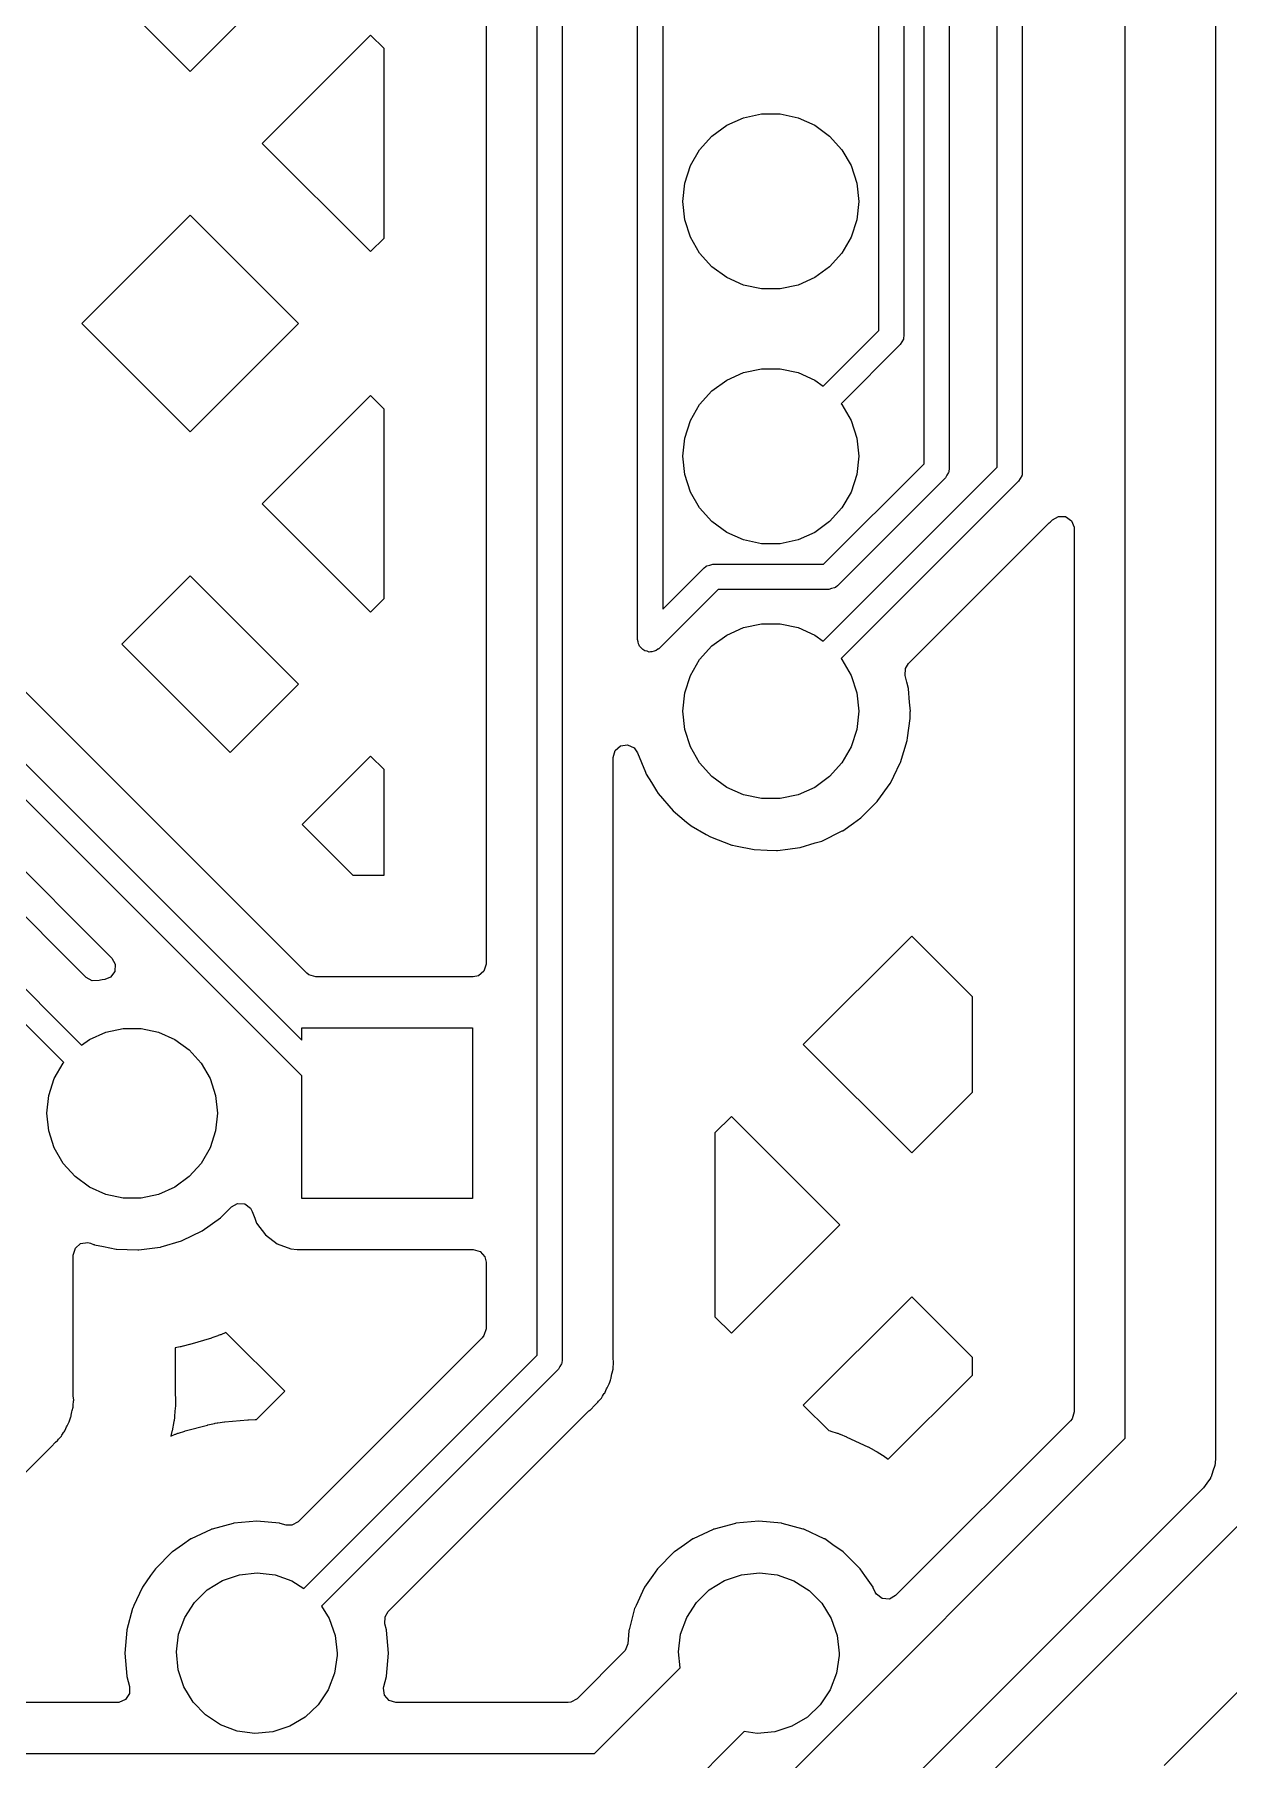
# Model space of a CAD drawing. Extents: x 124.5 to 210, y -114.5 to -26.5.
# Drawn here: x 137.79 to 149.68, y -70.44 to -53.25 of the extents above; entities that cross this region are included whole.
import ezdxf

# ---------------------------------------------------------------- set-up
doc = ezdxf.new("R2010")
doc.units = 0
doc.layers.add('BLACK', color=7, linetype='CONTINUOUS')

msp = doc.modelspace()

# ---------------------------------------------------------------- linework, layer by layer
at = {"layer": 'BLACK', "linetype": 'CONTINUOUS'}
for p, q in [((146.646, -57.5288), (146.646, -34.5192)), ((146.896, -34.4674), (146.896, -57.5806)), ((146.196, -56.2009), (146.196, -36.6092)), ((146.446, -36.5574), (146.446, -56.2527)), ((147.375, -57.5622), (147.375, -41.3797)), ((147.625, -41.3797), (147.625, -57.614)), ((142.284, -44.4528), (142.284, -62.5155)), ((142.792, -66.4112), (142.792, -44.417)), ((143.042, -44.4688), (143.042, -66.463)), ((143.794, -59.28), (143.794, -45.9553)), ((144.044, -46.0071), (144.044, -58.9782)), ((148.65, -67.2396), (148.65, -48.077)), ((149.55, -48.2634), (149.55, -67.426)), ((138.259, -52.5395), (139.338, -53.6185)), ((139.338, -53.6185), (140.417, -52.5395)), ((141.134, -53.2565), (140.055, -54.3355)), ((141.269, -53.3916), (141.134, -53.2565)), ((141.269, -55.2795), (141.269, -53.3916)), ((144.682, -54.1551), (144.849, -54.0806)), ((144.849, -54.0806), (145.028, -54.0425)), ((145.028, -54.0425), (145.212, -54.0425)), ((145.212, -54.0425), (145.391, -54.0806)), ((145.391, -54.0806), (145.558, -54.1551)), ((144.411, -54.3989), (144.534, -54.2628)), ((144.534, -54.2628), (144.682, -54.1551)), ((145.558, -54.1551), (145.706, -54.2628)), ((145.706, -54.2628), (145.829, -54.3989)), ((140.055, -54.3355), (141.134, -55.4146)), ((144.319, -54.5576), (144.411, -54.3989)), ((145.829, -54.3989), (145.921, -54.5576)), ((144.263, -54.7318), (144.319, -54.5576)), ((145.921, -54.5576), (145.977, -54.7318)), ((144.244, -54.914), (144.263, -54.7318)), ((145.977, -54.7318), (145.996, -54.914)), ((144.263, -55.0962), (144.244, -54.914)), ((145.996, -54.914), (145.977, -55.0962)), ((139.338, -55.0525), (138.259, -56.1316)), ((140.417, -56.1316), (139.338, -55.0525)), ((144.319, -55.2704), (144.263, -55.0962)), ((145.977, -55.0962), (145.921, -55.2704)), ((141.134, -55.4146), (141.269, -55.2795)), ((144.411, -55.4291), (144.319, -55.2704)), ((145.921, -55.2704), (145.829, -55.4291)), ((144.534, -55.5652), (144.411, -55.4291)), ((145.829, -55.4291), (145.706, -55.5652)), ((144.682, -55.6729), (144.534, -55.5652)), ((144.849, -55.7474), (144.682, -55.6729)), ((145.558, -55.6729), (145.391, -55.7474)), ((145.706, -55.5652), (145.558, -55.6729)), ((145.028, -55.7855), (144.849, -55.7474)), ((145.212, -55.7855), (145.028, -55.7855)), ((145.391, -55.7474), (145.212, -55.7855)), ((138.259, -56.1316), (139.338, -57.2106)), ((139.338, -57.2106), (140.417, -56.1316)), ((145.642, -56.7557), (146.196, -56.2009)), ((146.41, -56.3411), (145.821, -56.9299)), ((146.424, -56.3141), (146.41, -56.3411)), ((146.441, -56.2882), (146.424, -56.3141)), ((146.442, -56.2818), (146.441, -56.2882)), ((146.443, -56.2793), (146.442, -56.2818)), ((146.446, -56.2527), (146.443, -56.2747)), ((146.443, -56.2747), (146.443, -56.2793)), ((144.534, -56.8028), (144.682, -56.6951)), ((144.682, -56.6951), (144.849, -56.6206)), ((144.849, -56.6206), (145.028, -56.5825)), ((145.028, -56.5825), (145.212, -56.5825)), ((145.212, -56.5825), (145.391, -56.6206)), ((145.391, -56.6206), (145.558, -56.6951)), ((145.558, -56.6951), (145.642, -56.7557)), ((141.134, -56.8486), (140.055, -57.9276)), ((141.269, -56.9837), (141.134, -56.8486)), ((144.411, -56.9389), (144.534, -56.8028)), ((141.269, -58.8716), (141.269, -56.9837)), ((144.319, -57.0976), (144.411, -56.9389)), ((145.821, -56.9299), (145.829, -56.9389)), ((145.829, -56.9389), (145.921, -57.0976)), ((144.263, -57.2718), (144.319, -57.0976)), ((145.921, -57.0976), (145.977, -57.2718)), ((144.244, -57.454), (144.263, -57.2718)), ((145.977, -57.2718), (145.996, -57.454)), ((144.263, -57.6362), (144.244, -57.454)), ((145.642, -59.2957), (147.375, -57.5622)), ((145.645, -58.5303), (146.646, -57.5288)), ((145.996, -57.454), (145.977, -57.6362)), ((146.896, -57.5806), (146.893, -57.6026)), ((144.319, -57.8104), (144.263, -57.6362)), ((146.86, -57.669), (145.785, -58.7437)), ((147.588, -57.7024), (145.821, -59.4699)), ((145.977, -57.6362), (145.921, -57.8104)), ((146.874, -57.642), (146.86, -57.669)), ((146.891, -57.6161), (146.874, -57.642)), ((146.892, -57.6097), (146.891, -57.6161)), ((146.893, -57.6072), (146.892, -57.6097)), ((146.893, -57.6026), (146.893, -57.6072)), ((147.603, -57.6754), (147.588, -57.7024)), ((147.62, -57.6495), (147.603, -57.6754)), ((147.621, -57.6431), (147.62, -57.6495)), ((147.622, -57.6406), (147.621, -57.6431)), ((147.625, -57.614), (147.622, -57.636)), ((147.622, -57.636), (147.622, -57.6406)), ((144.411, -57.9691), (144.319, -57.8104)), ((145.921, -57.8104), (145.829, -57.9691)), ((140.055, -57.9276), (141.134, -59.0067)), ((144.534, -58.1052), (144.411, -57.9691)), ((145.829, -57.9691), (145.706, -58.1052)), ((147.907, -58.106), (147.924, -58.0883)), ((147.924, -58.0883), (147.985, -58.0523)), ((147.985, -58.0523), (148.056, -58.0551)), ((148.056, -58.0551), (148.114, -58.0959)), ((148.114, -58.0959), (148.141, -58.1616)), ((144.682, -58.2129), (144.534, -58.1052)), ((144.849, -58.2874), (144.682, -58.2129)), ((145.558, -58.2129), (145.391, -58.2874)), ((145.706, -58.1052), (145.558, -58.2129)), ((146.492, -59.5183), (147.892, -58.1177)), ((147.892, -58.1177), (147.901, -58.1101)), ((147.901, -58.1101), (147.907, -58.106)), ((148.141, -58.1616), (148.142, -58.1745)), ((148.142, -58.1745), (148.142, -66.9768)), ((145.028, -58.3255), (144.849, -58.2874)), ((145.212, -58.3255), (145.028, -58.3255)), ((145.391, -58.2874), (145.212, -58.3255)), ((144.044, -58.9782), (144.455, -58.5669)), ((144.455, -58.5669), (144.473, -58.5536)), ((144.473, -58.5536), (144.476, -58.5501)), ((144.476, -58.5501), (144.479, -58.5493)), ((144.479, -58.5493), (144.484, -58.5454)), ((144.484, -58.5454), (144.514, -58.539)), ((144.514, -58.539), (144.543, -58.5303)), ((144.543, -58.5303), (145.645, -58.5303)), ((139.338, -58.6446), (138.656, -59.3266)), ((140.417, -59.7237), (139.338, -58.6446)), ((144.595, -58.7803), (144.007, -59.3684)), ((145.697, -58.7803), (144.595, -58.7803)), ((145.726, -58.7716), (145.697, -58.7803)), ((145.756, -58.7652), (145.726, -58.7716)), ((145.761, -58.7613), (145.756, -58.7652)), ((145.764, -58.7605), (145.761, -58.7613)), ((145.767, -58.757), (145.764, -58.7605)), ((145.785, -58.7437), (145.767, -58.757)), ((141.134, -59.0067), (141.269, -58.8716)), ((144.849, -59.1606), (145.028, -59.1225)), ((145.028, -59.1225), (145.212, -59.1225)), ((145.212, -59.1225), (145.391, -59.1606)), ((143.8, -59.3013), (143.794, -59.28)), ((143.802, -59.3235), (143.8, -59.3013)), ((144.534, -59.3428), (144.682, -59.2351)), ((144.682, -59.2351), (144.849, -59.1606)), ((145.391, -59.1606), (145.558, -59.2351)), ((145.558, -59.2351), (145.642, -59.2957)), ((136.625, -59.4482), (140.45, -63.2732)), ((139.019, -61.1226), (137.222, -59.3266)), ((138.656, -59.3266), (139.736, -60.4056)), ((143.81, -59.3345), (143.802, -59.3235)), ((143.814, -59.3475), (143.81, -59.3345)), ((143.83, -59.3621), (143.814, -59.3475)), ((143.844, -59.3799), (143.83, -59.3621)), ((143.856, -59.3847), (143.844, -59.3799)), ((143.867, -59.3936), (143.856, -59.3847)), ((143.889, -59.3968), (143.867, -59.3936)), ((143.91, -59.4046), (143.889, -59.3968)), ((143.923, -59.4018), (143.91, -59.4046)), ((143.936, -59.4037), (143.923, -59.4018)), ((143.957, -59.3945), (143.936, -59.4037)), ((143.978, -59.3898), (143.957, -59.3945)), ((143.996, -59.3765), (143.978, -59.3898)), ((144, -59.3746), (143.996, -59.3765)), ((144.002, -59.3722), (144, -59.3746)), ((144.007, -59.3684), (144.002, -59.3722)), ((144.411, -59.4789), (144.534, -59.3428)), ((145.821, -59.4699), (145.829, -59.4789)), ((140.45, -63.6268), (136.412, -59.5884)), ((144.263, -59.8118), (144.319, -59.6376)), ((144.319, -59.6376), (144.411, -59.4789)), ((145.829, -59.4789), (145.921, -59.6376)), ((145.921, -59.6376), (145.977, -59.8118)), ((146.458, -59.6381), (146.461, -59.5671)), ((146.475, -59.7042), (146.458, -59.6381)), ((146.461, -59.5671), (146.492, -59.5183)), ((139.736, -60.4056), (140.417, -59.7237)), ((144.244, -59.994), (144.263, -59.8118)), ((145.977, -59.8118), (145.996, -59.994)), ((146.491, -59.7671), (146.475, -59.7042)), ((146.491, -59.7722), (146.491, -59.7671)), ((146.502, -59.904), (146.491, -59.7722)), ((146.491, -59.7722), (146.491, -59.7722)), ((146.51, -59.994), (146.502, -59.904)), ((144.263, -60.1762), (144.244, -59.994)), ((145.996, -59.994), (145.977, -60.1762)), ((146.482, -60.2592), (146.507, -60.0652)), ((146.507, -60.0652), (146.508, -60.0619)), ((146.507, -60.0652), (146.507, -60.0652)), ((146.508, -60.0619), (146.509, -60.0129)), ((146.509, -59.9974), (146.51, -59.994)), ((146.509, -60.0129), (146.509, -59.9974)), ((146.509, -59.9974), (146.509, -59.9974)), ((136.349, -60.2445), (138.558, -62.4536)), ((143.624, -60.3398), (143.694, -60.3297)), ((143.694, -60.3297), (143.759, -60.3592)), ((144.319, -60.3504), (144.263, -60.1762)), ((145.977, -60.1762), (145.921, -60.3504)), ((146.412, -60.5055), (146.478, -60.2876)), ((146.478, -60.2876), (146.482, -60.2592)), ((141.134, -60.4407), (140.453, -61.1226)), ((141.269, -60.5758), (141.134, -60.4407)), ((143.55, -60.4544), (143.571, -60.3863)), ((143.55, -66.4272), (143.55, -60.4544)), ((143.571, -60.3863), (143.624, -60.3398)), ((143.759, -60.3592), (143.792, -60.4102)), ((143.792, -60.4102), (143.794, -60.4095)), ((143.794, -60.4095), (143.872, -60.6012)), ((144.411, -60.5091), (144.319, -60.3504)), ((145.921, -60.3504), (145.829, -60.5091)), ((138.303, -62.6474), (136.17, -60.5145)), ((141.269, -61.6275), (141.269, -60.5758)), ((143.872, -60.6012), (143.88, -60.6205)), ((143.88, -60.6205), (143.932, -60.7059)), ((144.534, -60.6452), (144.411, -60.5091)), ((144.682, -60.7529), (144.534, -60.6452)), ((145.706, -60.6452), (145.558, -60.7529)), ((145.829, -60.5091), (145.706, -60.6452)), ((146.311, -60.7097), (146.345, -60.6409)), ((146.345, -60.6409), (146.41, -60.5102)), ((146.41, -60.5102), (146.412, -60.5055)), ((146.41, -60.5102), (146.41, -60.5102)), ((138.078, -63.4945), (135.412, -60.8284)), ((135.625, -60.6882), (138.257, -63.3204)), ((143.932, -60.7059), (143.982, -60.7873)), ((143.982, -60.7873), (143.999, -60.8147)), ((143.999, -60.8147), (144.148, -60.9868)), ((144.849, -60.8274), (144.682, -60.7529)), ((145.028, -60.8655), (144.849, -60.8274)), ((145.391, -60.8274), (145.212, -60.8655)), ((145.558, -60.7529), (145.391, -60.8274)), ((146.186, -60.8835), (146.308, -60.7139)), ((146.308, -60.7139), (146.311, -60.7097)), ((144.148, -60.9868), (144.282, -61.0982)), ((145.212, -60.8655), (145.028, -60.8655)), ((146.017, -61.0553), (146.178, -60.8946)), ((146.178, -60.8946), (146.186, -60.8835)), ((140.5, -62.6046), (139.019, -61.1226)), ((140.453, -61.1226), (140.957, -61.6275)), ((144.282, -61.0982), (144.312, -61.1232)), ((144.312, -61.1232), (144.323, -61.1322)), ((144.323, -61.1322), (144.327, -61.1349)), ((144.327, -61.1349), (144.327, -61.1349)), ((144.327, -61.1349), (144.477, -61.2225)), ((145.627, -61.2877), (145.832, -61.1876)), ((145.832, -61.1876), (145.836, -61.1846)), ((145.836, -61.1846), (145.942, -61.1088)), ((145.836, -61.1846), (145.836, -61.1846)), ((145.942, -61.1088), (146.017, -61.0553)), ((144.477, -61.2225), (144.52, -61.2471)), ((144.52, -61.2471), (144.732, -61.3284)), ((144.732, -61.3284), (144.737, -61.3294)), ((144.737, -61.3294), (144.737, -61.3294)), ((144.737, -61.3294), (144.767, -61.3354)), ((144.767, -61.3354), (144.955, -61.3738)), ((145.291, -61.3682), (145.409, -61.3532)), ((145.409, -61.3532), (145.414, -61.3517)), ((145.414, -61.3517), (145.562, -61.3072)), ((145.414, -61.3517), (145.414, -61.3517)), ((145.562, -61.3072), (145.627, -61.2877)), ((144.955, -61.3738), (145.083, -61.3785)), ((145.083, -61.3785), (145.178, -61.3819)), ((145.178, -61.3819), (145.178, -61.3819)), ((145.178, -61.3819), (145.183, -61.3821)), ((145.183, -61.3821), (145.188, -61.3815)), ((145.188, -61.3815), (145.291, -61.3682)), ((145.188, -61.3815), (145.188, -61.3815)), ((140.957, -61.6275), (141.269, -61.6275)), ((146.523, -62.2367), (145.444, -63.3158)), ((147.128, -62.8417), (146.523, -62.2367)), ((138.558, -62.4536), (138.592, -62.5159)), ((138.592, -62.5159), (138.587, -62.5868)), ((142.284, -62.5155), (142.263, -62.5836)), ((138.361, -62.6802), (138.303, -62.6474)), ((138.432, -62.6781), (138.361, -62.6802)), ((138.444, -62.674), (138.432, -62.6781)), ((138.46, -62.6716), (138.444, -62.674)), ((138.488, -62.6673), (138.46, -62.6716)), ((138.544, -62.6436), (138.488, -62.6673)), ((138.587, -62.5868), (138.544, -62.6436)), ((140.521, -62.6215), (140.5, -62.6046)), ((140.59, -62.6415), (140.521, -62.6215)), ((142.157, -62.6415), (140.59, -62.6415)), ((142.21, -62.6301), (142.157, -62.6415)), ((142.263, -62.5836), (142.21, -62.6301)), ((147.128, -63.7899), (147.128, -62.8417)), ((138.335, -63.2639), (138.497, -63.1916)), ((138.497, -63.1916), (138.671, -63.1547)), ((138.671, -63.1547), (138.849, -63.1547)), ((138.849, -63.1547), (139.023, -63.1916)), ((139.023, -63.1916), (139.185, -63.2639)), ((140.45, -63.2732), (140.45, -63.15)), ((140.45, -63.15), (142.15, -63.15)), ((142.15, -63.15), (142.15, -64.85)), ((138.257, -63.3204), (138.335, -63.2639)), ((139.185, -63.2639), (139.329, -63.3683)), ((139.329, -63.3683), (139.448, -63.5004)), ((145.444, -63.3158), (146.523, -64.3948)), ((137.983, -63.6543), (138.072, -63.5004)), ((138.072, -63.5004), (138.078, -63.4945)), ((139.448, -63.5004), (139.537, -63.6543)), ((137.929, -63.8233), (137.983, -63.6543)), ((139.537, -63.6543), (139.591, -63.8233)), ((140.45, -64.85), (140.45, -63.6268)), ((137.91, -64), (137.929, -63.8233)), ((139.591, -63.8233), (139.61, -64)), ((146.523, -64.3948), (147.128, -63.7899)), ((137.929, -64.1767), (137.91, -64)), ((139.61, -64), (139.591, -64.1767)), ((144.727, -64.0328), (144.564, -64.1948)), ((145.806, -65.1118), (144.727, -64.0328)), ((137.983, -64.3457), (137.929, -64.1767)), ((139.591, -64.1767), (139.537, -64.3457)), ((144.564, -64.1948), (144.564, -66.0289)), ((138.072, -64.4996), (137.983, -64.3457)), ((139.537, -64.3457), (139.448, -64.4996)), ((138.191, -64.6317), (138.072, -64.4996)), ((139.448, -64.4996), (139.329, -64.6317)), ((138.335, -64.7361), (138.191, -64.6317)), ((138.497, -64.8084), (138.335, -64.7361)), ((139.185, -64.7361), (139.023, -64.8084)), ((139.329, -64.6317), (139.185, -64.7361)), ((138.671, -64.8453), (138.497, -64.8084)), ((138.849, -64.8453), (138.671, -64.8453)), ((139.023, -64.8084), (138.849, -64.8453)), ((139.64, -65.0412), (139.748, -64.9333)), ((139.748, -64.9333), (139.81, -64.8994)), ((139.81, -64.8994), (139.881, -64.9046)), ((139.881, -64.9046), (139.938, -64.9472)), ((139.938, -64.9472), (139.955, -64.9783)), ((142.15, -64.85), (140.45, -64.85)), ((139.458, -65.1709), (139.64, -65.0412)), ((139.955, -64.9783), (139.98, -65.0442)), ((139.98, -65.0442), (139.999, -65.0967)), ((139.999, -65.0967), (140.087, -65.2133)), ((144.727, -66.1909), (145.806, -65.1118)), ((138.194, -65.3452), (138.247, -65.2987)), ((138.247, -65.2987), (138.317, -65.2886)), ((138.317, -65.2886), (138.344, -65.2956)), ((138.344, -65.2956), (138.375, -65.3072)), ((138.375, -65.3072), (138.375, -65.3072)), ((138.375, -65.3072), (138.38, -65.309)), ((138.38, -65.309), (138.385, -65.3101)), ((138.385, -65.3101), (138.385, -65.3101)), ((138.385, -65.3101), (138.473, -65.328)), ((139.048, -65.3319), (139.252, -65.2707)), ((139.252, -65.2707), (139.257, -65.2692)), ((139.252, -65.2707), (139.252, -65.2707)), ((139.257, -65.2692), (139.458, -65.1709)), ((140.087, -65.2133), (140.203, -65.3006)), ((140.203, -65.3006), (140.34, -65.3517)), ((138.173, -65.4133), (138.194, -65.3452)), ((138.173, -66.8042), (138.173, -65.4133)), ((138.473, -65.328), (138.599, -65.3536)), ((138.599, -65.3536), (138.604, -65.3538)), ((138.604, -65.3538), (138.604, -65.3538)), ((138.604, -65.3538), (138.817, -65.3616)), ((138.817, -65.3616), (138.817, -65.3616)), ((138.817, -65.3616), (138.822, -65.3618)), ((138.822, -65.3618), (138.827, -65.3611)), ((138.827, -65.3611), (139.038, -65.334)), ((138.827, -65.3611), (138.827, -65.3611)), ((139.038, -65.334), (139.043, -65.3334)), ((139.038, -65.334), (139.038, -65.334)), ((139.043, -65.3334), (139.048, -65.3319)), ((140.34, -65.3517), (140.402, -65.3585)), ((140.402, -65.3585), (142.157, -65.3585)), ((142.157, -65.3585), (142.226, -65.3785)), ((142.226, -65.3785), (142.272, -65.4322)), ((142.272, -65.4322), (142.284, -65.4845)), ((142.284, -65.4845), (142.284, -66.1484)), ((146.523, -65.8289), (145.444, -66.9079)), ((147.128, -66.4338), (146.523, -65.8289)), ((142.284, -66.1484), (142.263, -66.2165)), ((144.564, -66.0289), (144.727, -66.1909)), ((139.239, -66.3279), (139.187, -66.3367)), ((139.187, -66.3367), (139.187, -66.7623)), ((139.244, -66.3269), (139.239, -66.3279)), ((139.264, -66.3227), (139.244, -66.3269)), ((139.269, -66.3215), (139.264, -66.3227)), ((139.33, -66.306), (139.269, -66.3215)), ((139.335, -66.3046), (139.33, -66.306)), ((139.549, -66.2404), (139.335, -66.3046)), ((139.554, -66.2388), (139.549, -66.2404)), ((139.613, -66.2184), (139.554, -66.2388)), ((139.618, -66.2166), (139.613, -66.2184)), ((139.637, -66.2091), (139.618, -66.2166)), ((139.642, -66.2071), (139.637, -66.2091)), ((139.694, -66.1842), (139.642, -66.2071)), ((140.28, -66.7703), (139.694, -66.1842)), ((142.247, -66.2375), (140.413, -68.0708)), ((142.263, -66.2165), (142.247, -66.2375)), ((140.468, -68.7353), (142.792, -66.4112)), ((143.037, -66.4985), (143.02, -66.5244)), ((143.038, -66.4921), (143.037, -66.4985)), ((143.039, -66.4896), (143.038, -66.4921)), ((143.042, -66.463), (143.039, -66.485)), ((143.039, -66.485), (143.039, -66.4896)), ((143.551, -66.439), (143.55, -66.4272)), ((143.55, -66.5228), (143.552, -66.5031)), ((143.555, -66.4831), (143.551, -66.439)), ((143.552, -66.5031), (143.554, -66.4909)), ((143.554, -66.4909), (143.555, -66.4831)), ((147.128, -66.609), (147.128, -66.4338)), ((143.005, -66.5514), (140.645, -68.9118)), ((143.02, -66.5244), (143.005, -66.5514)), ((143.511, -66.6981), (143.516, -66.6784)), ((143.516, -66.6784), (143.522, -66.6597)), ((143.522, -66.6597), (143.527, -66.6484)), ((143.527, -66.6484), (143.53, -66.6411)), ((143.527, -66.6484), (143.527, -66.6484)), ((143.53, -66.6411), (143.531, -66.6333)), ((143.531, -66.6333), (143.537, -66.5975)), ((143.531, -66.6333), (143.531, -66.6333)), ((143.537, -66.5975), (143.54, -66.5859)), ((143.54, -66.5859), (143.549, -66.5507)), ((143.549, -66.5507), (143.55, -66.543)), ((143.549, -66.5507), (143.549, -66.5507)), ((143.55, -66.543), (143.55, -66.5228)), ((146.289, -67.4474), (147.128, -66.609)), ((138.174, -66.816), (138.173, -66.8042)), ((138.178, -66.8601), (138.174, -66.816)), ((138.177, -66.8679), (138.178, -66.8601)), ((139.187, -66.7623), (139.188, -66.7646)), ((139.188, -66.7646), (139.188, -66.7725)), ((139.188, -66.7725), (139.191, -66.8682)), ((139.997, -67.053), (140.28, -66.7703)), ((143.404, -66.8698), (143.434, -66.8383)), ((143.434, -66.8383), (143.437, -66.8314)), ((143.437, -66.8314), (143.443, -66.8206)), ((143.437, -66.8314), (143.437, -66.8314)), ((143.443, -66.8206), (143.454, -66.804)), ((143.454, -66.804), (143.462, -66.7943)), ((143.462, -66.7943), (143.467, -66.788)), ((143.467, -66.788), (143.47, -66.7808)), ((143.47, -66.7808), (143.484, -66.7475)), ((143.47, -66.7808), (143.47, -66.7808)), ((143.484, -66.7475), (143.489, -66.7368)), ((143.489, -66.7368), (143.511, -66.6981)), ((138.139, -67.0554), (138.145, -67.0367)), ((138.145, -67.0367), (138.15, -67.0254)), ((138.15, -67.0254), (138.153, -67.0181)), ((138.15, -67.0254), (138.15, -67.0254)), ((138.153, -67.0181), (138.154, -67.0103)), ((138.154, -67.0103), (138.16, -66.9745)), ((138.154, -67.0103), (138.154, -67.0103)), ((138.16, -66.9745), (138.163, -66.9629)), ((138.163, -66.9629), (138.172, -66.9277)), ((138.172, -66.9277), (138.173, -66.92)), ((138.172, -66.9277), (138.172, -66.9277)), ((138.173, -66.8998), (138.175, -66.8801)), ((138.173, -66.92), (138.173, -66.8998)), ((138.175, -66.8801), (138.177, -66.8679)), ((139.18, -67.0313), (139.177, -67.0626)), ((139.181, -67.0234), (139.18, -67.0313)), ((139.185, -66.9694), (139.181, -67.0234)), ((139.19, -66.9156), (139.185, -66.9694)), ((139.191, -66.8761), (139.19, -66.9077)), ((139.19, -66.9077), (139.19, -66.9156)), ((139.191, -66.8682), (139.191, -66.8761)), ((142.289, -67.9869), (143.309, -66.9667)), ((143.309, -66.9667), (143.318, -66.9591)), ((143.318, -66.9591), (143.324, -66.955)), ((143.324, -66.955), (143.368, -66.9079)), ((143.368, -66.9079), (143.371, -66.9053)), ((143.371, -66.9053), (143.373, -66.9025)), ((143.373, -66.9025), (143.393, -66.8828)), ((143.393, -66.8828), (143.396, -66.8796)), ((143.396, -66.8796), (143.403, -66.8706)), ((143.403, -66.8706), (143.404, -66.8698)), ((145.444, -66.9079), (145.698, -67.1627)), ((148.142, -66.9768), (148.122, -67.0449)), ((138.057, -67.2153), (138.06, -67.2084)), ((138.06, -67.2084), (138.066, -67.1976)), ((138.06, -67.2084), (138.06, -67.2084)), ((138.066, -67.1976), (138.077, -67.181)), ((138.077, -67.181), (138.082, -67.1745)), ((138.082, -67.1745), (138.09, -67.165)), ((138.09, -67.165), (138.093, -67.1578)), ((138.093, -67.1578), (138.107, -67.1245)), ((138.093, -67.1578), (138.093, -67.1578)), ((138.107, -67.1245), (138.112, -67.1138)), ((138.112, -67.1138), (138.134, -67.0751)), ((138.134, -67.0751), (138.136, -67.0661)), ((138.136, -67.0661), (138.139, -67.0554)), ((139.153, -67.1846), (139.146, -67.2167)), ((139.146, -67.2167), (139.189, -67.1991)), ((139.155, -67.1768), (139.153, -67.1846)), ((139.156, -67.1722), (139.155, -67.1745)), ((139.155, -67.1745), (139.155, -67.1768)), ((139.157, -67.1645), (139.156, -67.1722)), ((139.175, -67.0705), (139.157, -67.1645)), ((139.177, -67.0626), (139.175, -67.0705)), ((139.189, -67.1991), (139.194, -67.1971)), ((139.194, -67.1971), (139.214, -67.1896)), ((139.214, -67.1896), (139.22, -67.1878)), ((139.22, -67.1878), (139.283, -67.1678)), ((139.283, -67.1678), (139.288, -67.1663)), ((139.288, -67.1663), (139.509, -67.107)), ((139.509, -67.107), (139.515, -67.1057)), ((139.515, -67.1057), (139.58, -67.0913)), ((139.58, -67.0913), (139.585, -67.0902)), ((139.585, -67.0902), (139.607, -67.0864)), ((139.607, -67.0864), (139.612, -67.0856)), ((139.612, -67.0856), (139.678, -67.0769)), ((139.678, -67.0769), (139.684, -67.0763)), ((139.684, -67.0763), (139.912, -67.0564)), ((139.912, -67.0564), (139.917, -67.056)), ((139.917, -67.056), (139.984, -67.0531)), ((139.984, -67.0531), (139.989, -67.053)), ((139.989, -67.053), (139.997, -67.053)), ((145.698, -67.1627), (145.712, -67.1663)), ((145.712, -67.1663), (145.717, -67.1678)), ((145.717, -67.1678), (145.78, -67.1878)), ((145.78, -67.1878), (145.786, -67.1896)), ((145.786, -67.1896), (145.806, -67.1971)), ((145.806, -67.1971), (145.811, -67.1991)), ((145.811, -67.1991), (145.873, -67.2245)), ((148.105, -67.0659), (146.363, -68.8072)), ((148.122, -67.0449), (148.105, -67.0659)), ((137.102, -68.1743), (137.932, -67.3437)), ((137.932, -67.3437), (137.941, -67.3361)), ((137.941, -67.3361), (137.947, -67.332)), ((137.947, -67.332), (137.958, -67.3201)), ((137.958, -67.3201), (137.994, -67.2823)), ((137.994, -67.2823), (137.996, -67.2795)), ((137.996, -67.2795), (138.016, -67.2598)), ((138.016, -67.2598), (138.019, -67.2566)), ((138.019, -67.2566), (138.026, -67.2476)), ((138.026, -67.2476), (138.055, -67.2167)), ((138.055, -67.2167), (138.057, -67.2153)), ((143.34, -72.55), (148.65, -67.2396)), ((145.873, -67.2245), (145.878, -67.2267)), ((145.878, -67.2267), (146.085, -67.3235)), ((146.085, -67.3235), (146.09, -67.3259)), ((146.09, -67.3259), (146.149, -67.3566)), ((146.149, -67.3566), (146.154, -67.3593)), ((146.154, -67.3593), (146.173, -67.3702)), ((146.173, -67.3702), (146.178, -67.3731)), ((146.178, -67.3731), (146.234, -67.4088)), ((146.234, -67.4088), (146.238, -67.4119)), ((146.238, -67.4119), (146.289, -67.4474)), ((149.542, -67.5103), (149.522, -67.5669)), ((149.544, -67.4964), (149.542, -67.5032)), ((149.542, -67.5032), (149.542, -67.5103)), ((149.55, -67.426), (149.544, -67.4964)), ((149.462, -67.6848), (149.428, -67.734)), ((149.498, -67.6366), (149.462, -67.6848)), ((149.5, -67.6298), (149.498, -67.6366)), ((149.504, -67.624), (149.5, -67.6298)), ((149.522, -67.5669), (149.504, -67.624)), ((149.418, -67.7442), (143.844, -73.3182)), ((149.422, -67.7385), (149.418, -67.7442)), ((149.428, -67.734), (149.422, -67.7385)), ((140, -68.0665), (139.772, -68.0865)), ((140.228, -68.0865), (140, -68.0665)), ((141.309, -68.9668), (142.289, -67.9869)), ((145, -68.0665), (144.772, -68.0865)), ((145.228, -68.0865), (145, -68.0665)), ((139.348, -68.2402), (139.343, -68.2425)), ((139.546, -68.148), (139.348, -68.2402)), ((139.348, -68.2402), (139.348, -68.2402)), ((139.551, -68.1457), (139.546, -68.148)), ((139.546, -68.148), (139.546, -68.148)), ((139.556, -68.1443), (139.551, -68.1457)), ((139.767, -68.0879), (139.556, -68.1443)), ((139.556, -68.1443), (139.556, -68.1443)), ((139.772, -68.0865), (139.767, -68.0879)), ((139.767, -68.0879), (139.767, -68.0879)), ((140.233, -68.0879), (140.228, -68.0865)), ((140.292, -68.1035), (140.233, -68.0879)), ((140.233, -68.0879), (140.233, -68.0879)), ((140.351, -68.1049), (140.292, -68.1035)), ((140.413, -68.0708), (140.351, -68.1049)), ((144.348, -68.2402), (144.343, -68.2425)), ((144.546, -68.148), (144.348, -68.2402)), ((144.348, -68.2402), (144.348, -68.2402)), ((144.551, -68.1457), (144.546, -68.148)), ((144.546, -68.148), (144.546, -68.148)), ((144.556, -68.1443), (144.551, -68.1457)), ((144.767, -68.0879), (144.556, -68.1443)), ((144.556, -68.1443), (144.556, -68.1443)), ((144.772, -68.0865), (144.767, -68.0879)), ((144.767, -68.0879), (144.767, -68.0879)), ((144.955, -72.9264), (149.767, -68.1148)), ((145.233, -68.0879), (145.228, -68.0865)), ((145.444, -68.1443), (145.233, -68.0879)), ((145.233, -68.0879), (145.233, -68.0879)), ((145.449, -68.1457), (145.444, -68.1443)), ((145.444, -68.1443), (145.444, -68.1443)), ((145.454, -68.148), (145.449, -68.1457)), ((145.652, -68.2402), (145.454, -68.148)), ((145.454, -68.148), (145.454, -68.148)), ((145.657, -68.2425), (145.652, -68.2402)), ((145.652, -68.2402), (145.652, -68.2402)), ((139.156, -68.3738), (138.994, -68.5357)), ((139.16, -68.3706), (139.156, -68.3738)), ((139.261, -68.3002), (139.16, -68.3706)), ((139.16, -68.3706), (139.16, -68.3706)), ((139.343, -68.2425), (139.261, -68.3002)), ((144.156, -68.3738), (143.994, -68.5357)), ((144.16, -68.3706), (144.156, -68.3738)), ((144.261, -68.3002), (144.16, -68.3706)), ((144.16, -68.3706), (144.16, -68.3706)), ((144.343, -68.2425), (144.261, -68.3002)), ((145.739, -68.3002), (145.657, -68.2425)), ((145.84, -68.3706), (145.739, -68.3002)), ((145.844, -68.3738), (145.84, -68.3706)), ((145.84, -68.3706), (145.84, -68.3706)), ((146.006, -68.5357), (145.844, -68.3738)), ((138.991, -68.5402), (138.944, -68.6064)), ((138.994, -68.5357), (138.991, -68.5402)), ((138.991, -68.5402), (138.991, -68.5402)), ((139.828, -68.5987), (140.006, -68.58)), ((140.006, -68.58), (140.183, -68.6011)), ((143.991, -68.5402), (143.944, -68.6064)), ((143.994, -68.5357), (143.991, -68.5402)), ((143.991, -68.5402), (143.991, -68.5402)), ((144.828, -68.5987), (145.006, -68.58)), ((145.006, -68.58), (145.183, -68.6011)), ((146.009, -68.5402), (146.006, -68.5357)), ((146.056, -68.6064), (146.009, -68.5402)), ((146.009, -68.5402), (146.009, -68.5402)), ((138.86, -68.7282), (138.778, -68.9042)), ((138.862, -68.7233), (138.86, -68.7282)), ((138.86, -68.7282), (138.86, -68.7282)), ((138.944, -68.6064), (138.862, -68.7233)), ((139.38, -68.8744), (139.507, -68.7496)), ((139.507, -68.7496), (139.659, -68.6561)), ((139.659, -68.6561), (139.828, -68.5987)), ((140.183, -68.6011), (140.351, -68.661)), ((140.351, -68.661), (140.468, -68.7353)), ((143.86, -68.7282), (143.778, -68.9042)), ((143.862, -68.7233), (143.86, -68.7282)), ((143.86, -68.7282), (143.86, -68.7282)), ((143.944, -68.6064), (143.862, -68.7233)), ((144.38, -68.8744), (144.507, -68.7496)), ((144.507, -68.7496), (144.659, -68.6561)), ((144.659, -68.6561), (144.828, -68.5987)), ((145.183, -68.6011), (145.351, -68.661)), ((145.351, -68.661), (145.501, -68.7565)), ((146.138, -68.7233), (146.056, -68.6064)), ((146.14, -68.7282), (146.138, -68.7233)), ((146.16, -68.7714), (146.14, -68.7282)), ((146.14, -68.7282), (146.14, -68.7282)), ((138.778, -68.9042), (138.766, -68.9308)), ((139.283, -69.0243), (139.38, -68.8744)), ((140.645, -68.9118), (140.721, -69.0343)), ((143.778, -68.9042), (143.766, -68.9308)), ((144.283, -69.0243), (144.38, -68.8744)), ((145.501, -68.7565), (145.627, -68.8831)), ((145.627, -68.8831), (145.721, -69.0343)), ((146.173, -68.7936), (146.16, -68.7714)), ((146.23, -68.8362), (146.173, -68.7936)), ((146.301, -68.8412), (146.23, -68.8362)), ((146.363, -68.8072), (146.301, -68.8412)), ((138.764, -68.9361), (138.708, -69.1466)), ((138.766, -68.9308), (138.764, -68.9361)), ((138.764, -68.9361), (138.764, -68.9361)), ((139.222, -69.1919), (139.283, -69.0243)), ((140.721, -69.0343), (140.78, -69.2028)), ((141.277, -69.0885), (141.278, -69.0175)), ((141.292, -69.1466), (141.277, -69.0885)), ((141.278, -69.0175), (141.309, -68.9668)), ((143.764, -68.9361), (143.708, -69.1466)), ((143.766, -68.9308), (143.764, -68.9361)), ((143.764, -68.9361), (143.764, -68.9361)), ((144.222, -69.1919), (144.283, -69.0243)), ((145.721, -69.0343), (145.78, -69.2028)), ((138.706, -69.1519), (138.687, -69.38)), ((138.708, -69.1466), (138.706, -69.1519)), ((139.2, -69.3688), (139.222, -69.1919)), ((140.78, -69.2028), (140.8, -69.38)), ((141.294, -69.1519), (141.292, -69.1466)), ((141.292, -69.1466), (141.292, -69.1466)), ((141.313, -69.38), (141.294, -69.1519)), ((143.706, -69.1574), (143.695, -69.2883)), ((143.708, -69.1466), (143.706, -69.1519)), ((143.706, -69.1519), (143.706, -69.1574)), ((143.706, -69.1574), (143.706, -69.1574)), ((144.2, -69.3688), (144.222, -69.1919)), ((145.78, -69.2028), (145.8, -69.38)), ((138.687, -69.38), (138.706, -69.6081)), ((139.217, -69.5463), (139.2, -69.3688)), ((140.8, -69.4023), (140.775, -69.579)), ((140.8, -69.38), (140.8, -69.4023)), ((141.294, -69.6081), (141.313, -69.38)), ((143.658, -69.3664), (143.19, -69.8346)), ((143.669, -69.3544), (143.658, -69.3664)), ((143.695, -69.2883), (143.669, -69.3544)), ((144.216, -69.5279), (144.2, -69.3688)), ((145.8, -69.4023), (145.775, -69.579)), ((145.8, -69.38), (145.8, -69.4023)), ((150.115, -69.421), (149.036, -70.5)), ((138.706, -69.6081), (138.708, -69.6134)), ((138.708, -69.6134), (138.708, -69.6134)), ((138.708, -69.6134), (138.735, -69.7129)), ((139.274, -69.7156), (139.217, -69.5463)), ((140.775, -69.579), (140.712, -69.7457)), ((141.265, -69.7129), (141.292, -69.6134)), ((141.292, -69.6134), (141.294, -69.6081)), ((141.292, -69.6134), (141.292, -69.6134)), ((143.364, -70.38), (144.216, -69.5279)), ((145.775, -69.579), (145.712, -69.7457)), ((138.733, -69.7839), (138.693, -69.8427)), ((138.735, -69.7129), (138.733, -69.7839)), ((139.366, -69.8681), (139.274, -69.7156)), ((140.712, -69.7457), (140.613, -69.8942)), ((141.262, -69.7276), (141.265, -69.7129)), ((141.273, -69.7978), (141.262, -69.7276)), ((145.712, -69.7457), (145.613, -69.8942)), ((138.613, -69.8715), (136.387, -69.8715)), ((138.628, -69.8706), (138.613, -69.8715)), ((138.693, -69.8427), (138.628, -69.8706)), ((139.49, -69.9964), (139.366, -69.8681)), ((140.613, -69.8942), (140.484, -70.0172)), ((141.319, -69.8515), (141.273, -69.7978)), ((141.387, -69.8715), (141.319, -69.8515)), ((143.101, -69.8715), (141.387, -69.8715)), ((143.128, -69.8686), (143.101, -69.8715)), ((143.19, -69.8346), (143.128, -69.8686)), ((145.613, -69.8942), (145.484, -70.0172)), ((139.639, -70.0941), (139.49, -69.9964)), ((139.806, -70.1562), (139.639, -70.0941)), ((140.33, -70.1085), (140.161, -70.1637)), ((140.484, -70.0172), (140.33, -70.1085)), ((145.33, -70.1085), (145.161, -70.1637)), ((145.484, -70.0172), (145.33, -70.1085)), ((139.983, -70.1798), (139.806, -70.1562)), ((140.161, -70.1637), (139.983, -70.1798)), ((144.854, -70.1626), (143.868, -71.1482)), ((144.983, -70.1798), (144.854, -70.1626)), ((145.161, -70.1637), (144.983, -70.1798)), ((131.636, -70.38), (143.364, -70.38))]:
    msp.add_line(p, q, dxfattribs=at)

doc.saveas('drawing.dxf')
